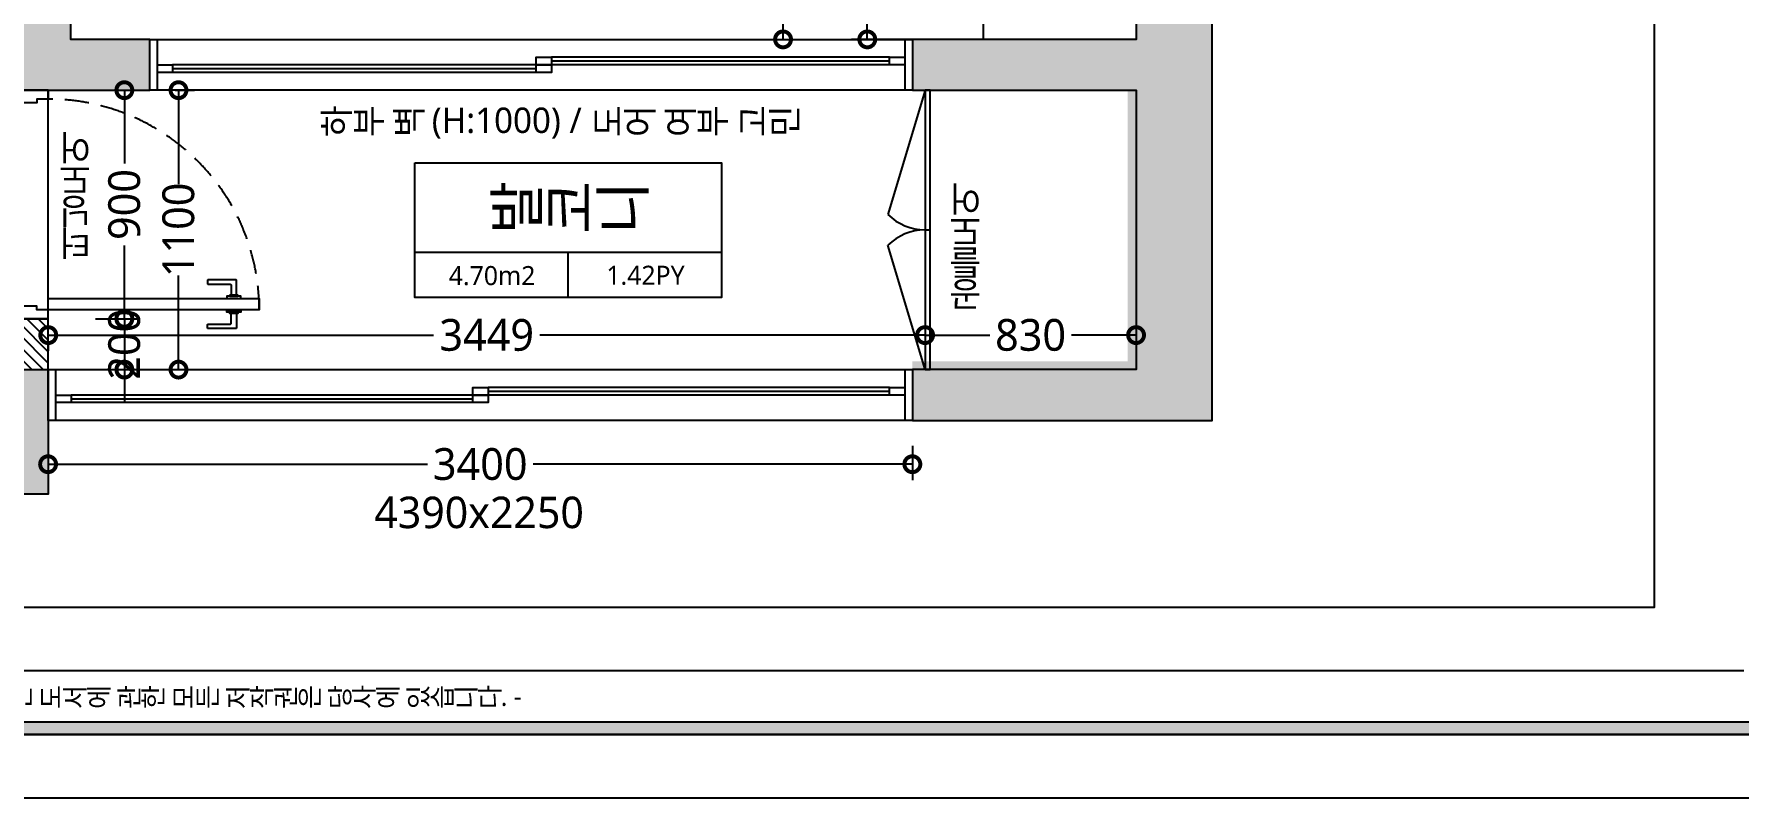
# Model space of a CAD drawing. Header units: millimetres. Extents: x -41292 to 298682, y -22072 to 33155.
# Drawn here: x 266903 to 273610, y 153 to 3160 of the extents above; entities that cross this region are included whole.
import ezdxf
from ezdxf.enums import TextEntityAlignment as Align

# ---------------------------------------------------------------- set-up
doc = ezdxf.new("R2010")
doc.units = ezdxf.units.MM
for name, pattern in [('CONT', [2, 1, 1]), ('HID', [2.3, 1.5, -0.8]), ('HIDDEN', [9.525, 6.35, -3.175])]:
    doc.linetypes.add(name, pattern=pattern)
for name, color, linetype in [('0-ELC TEXT', 7, 'Continuous'), ('03-TEXT', 3, 'Continuous'), ('F-地坪分割线', 251, 'Continuous'), ('FORM(YOURNAME)-11', 1, 'Continuous'), ('P-门', 4, 'Continuous'), ('S-DIM', 7, 'Continuous'), ('문자선', 3, 'Continuous'), ('벽1', 2, 'Continuous'), ('인테리어_가구_제작', 6, 'Continuous'), ('인테리어_기타', 8, 'Continuous'), ('인테리어_해치_벽체', 8, 'Continuous'), ('창호', 4, 'Continuous'), ('틀', 8, 'Continuous'), ('평면_가구', 6, 'Continuous')]:
    doc.layers.add(name, color=color, linetype=linetype)
doc.styles.add('YOURNAME', font='@Microsoft JhengHei UI Light.ttf')
doc.styles.add('넥슨고딕', font='@Microsoft JhengHei Light.ttf')
doc.styles.add('돋움', font='malgun.ttf')
doc.styles.add('코레일둥고', font='@Microsoft JhengHei Light.ttf')
doc.dimstyles.new('50', dxfattribs={"dimscale": 50, "dimtxt": 2.5, "dimasz": 2.5, "dimexe": 1.25, "dimexo": 2, "dimtad": 0, "dimdec": 0, "dimtxsty": '넥슨고딕', "dimblk": 'DOTSMALL', "dimcen": 2.5, "dimclrd": 1, "dimclre": 1, "dimclrt": 2, "dimadec": 0, "dimazin": 0, "dimtfac": 1, "dimtdec": 0, "dimtix": 1, "dimtmove": 0, "dimatfit": 3, "dimldrblk": 'DOTSMALL', "dimfxl": 1.25, "dimarcsym": 0})

# ---------------------------------------------------------------- blocks, each defined once
blk = doc.blocks.new('rhsiehxedsl')
at = {"layer": '인테리어_해치_벽체'}
h = blk.add_hatch(color=256, dxfattribs=at)
h.dxf.hatch_style = 1
h.paths.add_polyline_path([(54266, -16290.6), (54266, -16490.6), (54366, -16490.6), (54366, -21710.6), (54566, -21710.6), (54566, -19100.6), (54641, -19100.6), (54641, -17710.6), (54566, -17710.6), (54566, -16290.6)])
h.paths.add_polyline_path([(52456, -17810.6), (53466, -17810.6), (53466, -18020.6), (52456, -18020.6)])
h.paths.add_polyline_path([(57966, -28160.6), (57966, -28360.6), (59146, -28360.6), (59146, -18980.6), (58046, -18980.6), (58046, -17710.6), (57181, -17710.6), (57181, -17910.6), (57846, -17910.6), (57846, -18665.6), (57636, -18665.6), (57636, -18880.6), (57266, -18880.6), (57266, -21510.6), (55466, -21510.6), (55466, -21710.6), (56386, -21710.6), (56386, -23110.6), (55556, -23110.6), (55556, -23310.6), (57236, -23310.6), (57236, -21810.6), (57566, -21810.6), (57566, -21710.6), (57466, -21710.6), (57466, -19230.6), (58986, -19230.6), (58986, -21710.6), (58366, -21710.6), (58366, -21810.6), (58986, -21810.6), (58986, -23210.6), (58846, -23210.6), (58846, -26860.6), (57966, -26860.6), (57966, -27060.6), (58846, -27060.6), (58846, -28160.6)])
h.paths.add_polyline_path([(54456, -27060.6), (54966, -27060.6), (54966, -26860.6), (54656, -26860.6), (54656, -23110.6), (54456, -23110.6)])
h.paths.add_polyline_path([(54456, -28160.6), (54566, -28160.6), (54566, -28650.6), (54456, -28650.6)])
h.paths.add_polyline_path([(49456, -23190.6), (49656, -23190.6), (49656, -28650.6), (49456, -28650.6)])
h.paths.add_polyline_path([(48556, -23190.6), (48556, -23390.6), (45866, -23390.6), (45866, -28280.6), (46566, -28280.6), (46566, -28480.6), (45666, -28480.6), (45666, -23190.6)])
h.paths.add_polyline_path([(49616, -18160.6), (50716, -18160.6), (50716, -18920.6), (49616, -18920.6)], flags=16)
h.paths.add_polyline_path([(48866, -16790.6), (49496, -16790.6), (49496, -16290.6), (50806, -16290.6), (50806, -16490.6), (49616, -16490.6), (49616, -17950.6), (50766, -17950.6), (50766, -17810.6), (51456, -17810.6), (51456, -18020.6), (50916, -18020.6), (50916, -21660.6), (49966, -21660.6), (49966, -21460.6), (50716, -21460.6), (50716, -19120.6), (49166, -19120.6), (49166, -21660.6), (48966, -21660.6), (48966, -18980.6), (49516, -18980.6), (49516, -18160.6), (48966, -18160.6), (48966, -17950.6), (49296, -17950.6), (49296, -17730.6), (49516, -17730.6), (49516, -16990.6), (48866, -16990.6)])
h.paths.add_polyline_path([(45666, -16790.6), (45866, -16790.6), (45866, -21460.6), (48066, -21460.6), (48066, -21660.6), (45866, -21660.6), (45866, -22050.6), (45666, -22050.6)])
at = {"layer": '벽1'}
for points in [[(57966, -28160.6), (57966, -28360.6), (59146, -28360.6), (59146, -18980.6)], [(58986, -19230.6), (58986, -21710.6), (58366, -21710.6), (58366, -21810.6), (58986, -21810.6), (58986, -23210.6), (58846, -23210.6), (58846, -23210.6), (58846, -23210.6), (58846, -26860.6), (57966, -26860.6), (57966, -27060.6), (58846, -27060.6), (58846, -28160.6), (57966, -28160.6)]]:
    blk.add_lwpolyline(points, dxfattribs=at)
for points in [[(54456, -27060.6), (54966, -27060.6), (54966, -26860.6), (54656, -26860.6), (54656, -23110.6), (54456, -23110.6)], [(54456, -28160.6), (54566, -28160.6), (54566, -28650.6), (54456, -28650.6)]]:
    blk.add_lwpolyline(points, close=True, dxfattribs=at)
blk = doc.blocks.new('FORM-ELEVATION')
at = {"layer": 'FORM(YOURNAME)-11'}
h = blk.add_hatch(color=256, dxfattribs=at)
h.dxf.hatch_style = 1
h.paths.add_polyline_path([(-10309, 35708), (71691, 35708), (71691, 35508), (-10309, 35508)])
h.paths.add_polyline_path([(-10309, -21492), (71691, -21492), (71691, -21692), (-10309, -21692)])
at = {"layer": 'Defpoints', "color": 158}
blk.add_line((62481, -20692), (-10309, -20692), dxfattribs=at)
blk.add_lwpolyline([(-10309, -21692), (71691, -21692), (71691, 35708), (-10309, 35708)], close=True, dxfattribs=at)
at = {"layer": 'Defpoints'}
blk.add_lwpolyline([(-8309, 33708), (61071, 33708), (61071, -19692), (-8309, -19692)], close=True, dxfattribs=at)
at = {"layer": 'FORM(YOURNAME)-11', "color": 250}
blk.add_lwpolyline([(-11309, -22692), (72691, -22692), (72691, 36708), (-11309, 36708)], close=True, dxfattribs=at)
at = {"layer": 'FORM(YOURNAME)-11'}
blk.add_lwpolyline([(-10309, -21492), (71691, -21492), (71691, -21692), (-10309, -21692)], close=True, dxfattribs=at)
at = {"layer": 'FORM(YOURNAME)-11', "color": 1, "style": 'YOURNAME'}
blk.add_text("- 본 도서는 어떠한 경우에도 무단으로 도용할 수 없으며 도용시 '지적재산권' 보호에 관한 법률에 의거, 법적 분쟁이 발생합니다.  또한 본 도서에 관한 모든 저작권은 당사에 있습니다. -", height=300, dxfattribs=at).set_placement((28146, -21092), align=Align.MIDDLE_CENTER)
at = {"layer": 'FORM(YOURNAME)-11', "color": 3, "style": 'YOURNAME'}
for tag, height, p in [('1', 451, (71041, -1219)), ('2', 451, (71041, -1863)), ('3', 451, (71041, -3150)), ('4', 451, (71041, -5081)), ('5', 515, (71041, -7398)), ('6', 515, (71041, -9650)), ('7', 515, (71041, -11903)), ('8', 515, (71041, -14155)), ('9', 515, (71041, -16408)), ('10', 515, (66791, -18596)), ('11', 515, (71041, -18660)), ('12', 515, (66791, -20848)), ('13', 515, (71041, -20848))]:
    blk.add_attdef(tag, text='', height=height, dxfattribs=at).set_placement(p, align=Align.MIDDLE_RIGHT)
blk = doc.blocks.new('asesdxd')
at = {"layer": '벽1'}
blk.add_line((84566.7, 1639.4), (84566, 1639.4), dxfattribs=at)
at = {"layer": '창호'}
for p, q in [((86486, 3039.4), (85056, 3039.4)), ((87876, 3069.4), (86546, 3069.4)), ((87876, 3039.4), (86546, 3039.4)), ((86486, 3009.4), (85056, 3009.4)), ((87876, 1769.4), (86296.7, 1769.4)), ((86236.7, 1739.4), (84656.7, 1739.4)), ((86236.7, 1709.4), (84656.7, 1709.4)), ((87876, 1739.4), (86296.7, 1739.4))]:
    blk.add_line(p, q, dxfattribs=at)
at = {"layer": '틀'}
for p, q in [((84966, 3139.4), (87966, 3139.4)), ((84966, 2939.4), (84966, 3139.4)), ((84996, 2939.4), (84996, 3139.4)), ((87936, 3139.4), (87936, 2939.4)), ((87966, 3139.4), (87966, 2939.4)), ((85056, 3024.4), (86486, 3024.4)), ((86546, 3054.4), (87876, 3054.4)), ((87966, 2939.4), (84966, 2939.4)), ((84566.7, 1839.4), (87966, 1839.4)), ((84566.7, 1639.4), (84566.7, 1839.4)), ((84596.7, 1639.4), (84596.7, 1839.4)), ((87936, 1839.4), (87936, 1639.4)), ((87966, 1839.4), (87966, 1639.4)), ((86296.7, 1754.4), (87876, 1754.4)), ((84656.7, 1724.4), (86236.7, 1724.4)), ((87966, 1639.4), (84566.7, 1639.4))]:
    blk.add_line(p, q, dxfattribs=at)
for points in [[(84996, 3009.4), (84996, 3039.4), (85056, 3039.4), (85056, 3009.4)], [(86486, 3039.4), (86486, 3069.4), (86546, 3069.4), (86546, 3039.4)], [(86486, 3009.4), (86486, 3039.4), (86546, 3039.4), (86546, 3009.4)], [(87876, 3039.4), (87876, 3069.4), (87936, 3069.4), (87936, 3039.4)], [(86236.7, 1739.4), (86236.7, 1769.4), (86296.7, 1769.4), (86296.7, 1739.4)], [(87876, 1739.4), (87876, 1769.4), (87936, 1769.4), (87936, 1739.4)], [(84596.7, 1709.4), (84596.7, 1739.4), (84656.7, 1739.4), (84656.7, 1709.4)], [(86236.7, 1709.4), (86236.7, 1739.4), (86296.7, 1739.4), (86296.7, 1709.4)]]:
    blk.add_lwpolyline(points, close=True, dxfattribs=at)
blk = doc.blocks.new('ydhd1')
blk.add_lwpolyline([(-10.8, 13.6), (-10.8, 70.3, -0.414214), (-7.8, 73.3), (100.7, 73.3, -0.414214), (103.7, 70.3), (103.7, 59, -0.414214), (100.7, 56), (13.8, 56, 0.414214), (10.8, 53), (10.8, 13.6)], format="xyb")
for points in [[(28, 0), (-28, 0), (-28, 8.6), (28, 8.6)], [(15.4, 8.6), (-15.4, 8.6), (-15.4, 13.6), (15.4, 13.6)]]:
    blk.add_lwpolyline(points, close=True)
blk = doc.blocks.new('ediehsx')
at = {"layer": '인테리어_해치_벽체'}
h = blk.add_hatch(dxfattribs=at)
h.set_pattern_fill('ANSI31', color=256, scale=10, angle=450)
h.paths.add_polyline_path([(51456, -7810.6), (52456, -7810.6), (52456, -8020.6), (51456, -8020.6)])
h.paths.add_polyline_path([(54456, -18160.6), (54566.7, -18160.6), (54566.7, -17960.6), (54456, -17960.6)])
h.paths.add_polyline_path([(58986, -10080.6), (58986, -10910.6), (58856, -10910.6), (58856, -10080.6)])
h.paths.add_polyline_path([(58986, -9480.6), (58786, -9480.6), (58786, -10080.6), (58986, -10080.6)])
h.paths.add_polyline_path([(50716, -9920.6), (50716, -10660.6), (50586, -10660.6), (50586, -9920.6)])
h.paths.add_polyline_path([(50716, -9370.6), (50516, -9370.6), (50516, -9920.6), (50716, -9920.6)])
h.paths.add_polyline_path([(51616, -11560.6), (50916, -11560.6), (50916, -11660.6), (51616, -11660.6)])
h.paths.add_polyline_path([(47966, -11660.6), (48066, -11660.6), (48066, -12190.6), (47966, -12190.6)])
at = {"layer": '문자선'}
blk.add_lwpolyline([(54456, -18160.6), (54566.7, -18160.6), (54566.7, -17960.6), (54456, -17960.6)], close=True, dxfattribs=at)
blk = doc.blocks.new('_DotSmall')
at = {"color": 0, "linetype": 'ByBlock', "const_width": 0.5}
blk.add_lwpolyline([(-0.0625, 0, 1), (0.0625, 0, 1)], format="xyb", close=True, dxfattribs=at)
blk = doc.blocks.new('*D384')
at = {"layer": 'Defpoints', "color": 0, "transparency": 16777216}
for p in [(267044.9, 2039.4), (267044.9, 1839.4), (267258.5, 1839.4)]:
    blk.add_point(p, dxfattribs=at)
at = {"layer": 'S-DIM', "color": 1, "lineweight": -2, "transparency": 16777216}
for p, q in [((267258.5, 2039.4), (267258.5, 2164.4)), ((267144.9, 2039.4), (267321, 2039.4)), ((267258.5, 2039.4), (267258.5, 1839.4)), ((267144.9, 1839.4), (267321, 1839.4)), ((267258.5, 1839.4), (267258.5, 1714.4))]:
    blk.add_line(p, q, dxfattribs=at)
at = {"layer": 'S-DIM', "color": 1, "lineweight": -2, "transparency": 16777216, "xscale": 125, "yscale": 125, "zscale": 125}
for p, rotation in [((267258.5, 2039.4), 270), ((267258.5, 1839.4), 90)]:
    blk.add_blockref('_DotSmall', p, dxfattribs=dict(at, rotation=rotation))
at = {"layer": 'S-DIM', "color": 2, "transparency": 16777216, "insert": (267258.5, 1939.4), "char_height": 125, "attachment_point": 5, "rotation": 90, "style": '넥슨고딕'}
blk.add_mtext('200', dxfattribs=at)
blk = doc.blocks.new('*D385')
at = {"layer": 'Defpoints', "color": 0, "transparency": 16777216}
for p in [(267044.9, 2939.4), (267258.5, 2939.4), (267044.9, 2039.4)]:
    blk.add_point(p, dxfattribs=at)
at = {"layer": 'S-DIM', "color": 1, "lineweight": -2, "transparency": 16777216}
for p, q in [((267144.9, 2939.4), (267321, 2939.4)), ((267258.5, 2939.4), (267258.5, 2650.4)), ((267258.5, 2039.4), (267258.5, 2328.4)), ((267144.9, 2039.4), (267321, 2039.4))]:
    blk.add_line(p, q, dxfattribs=at)
at = {"layer": 'S-DIM', "color": 1, "lineweight": -2, "transparency": 16777216, "xscale": 125, "yscale": 125, "zscale": 125}
for p, rotation in [((267258.5, 2939.4), 90), ((267258.5, 2039.4), 270)]:
    blk.add_blockref('_DotSmall', p, dxfattribs=dict(at, rotation=rotation))
at = {"layer": 'S-DIM', "color": 2, "transparency": 16777216, "insert": (267258.5, 2489.4), "char_height": 125, "attachment_point": 5, "rotation": 90, "style": '넥슨고딕'}
blk.add_mtext('900', dxfattribs=at)
blk = doc.blocks.new('*D424')
at = {"layer": 'Defpoints', "color": 0, "transparency": 16777216}
for p in [(267358.4, 2939.4), (267358.4, 1839.4), (267471.4, 1839.4)]:
    blk.add_point(p, dxfattribs=at)
at = {"layer": 'S-DIM', "color": 1, "lineweight": -2, "transparency": 16777216}
for p, q in [((267458.4, 2939.4), (267533.9, 2939.4)), ((267471.4, 2939.4), (267471.4, 2569.1)), ((267471.4, 1839.4), (267471.4, 2209.7)), ((267458.4, 1839.4), (267533.9, 1839.4))]:
    blk.add_line(p, q, dxfattribs=at)
at = {"layer": 'S-DIM', "color": 1, "lineweight": -2, "transparency": 16777216, "xscale": 125, "yscale": 125, "zscale": 125}
for p, rotation in [((267471.4, 2939.4), 90), ((267471.4, 1839.4), 270)]:
    blk.add_blockref('_DotSmall', p, dxfattribs=dict(at, rotation=rotation))
at = {"layer": 'S-DIM', "color": 2, "transparency": 16777216, "insert": (267471.4, 2389.4), "char_height": 125, "attachment_point": 5, "rotation": 90, "style": '넥슨고딕'}
blk.add_mtext('1100', dxfattribs=at)
blk = doc.blocks.new('*D425')
at = {"layer": 'Defpoints', "color": 0, "transparency": 16777216}
for p in [(266959.1, 2039.4), (270408.4, 2039.4), (270408.4, 1975.2)]:
    blk.add_point(p, dxfattribs=at)
at = {"layer": 'S-DIM', "color": 1, "lineweight": -2, "transparency": 16777216}
for p, q in [((266959.1, 1975.2), (268474.9, 1975.2)), ((270408.4, 1975.2), (268892.6, 1975.2)), ((266959.1, 1939.4), (266959.1, 1912.7)), ((270408.4, 1939.4), (270408.4, 1912.7))]:
    blk.add_line(p, q, dxfattribs=at)
at = {"layer": 'S-DIM', "color": 1, "lineweight": -2, "transparency": 16777216, "xscale": 125, "yscale": 125, "zscale": 125, "rotation": 180}
blk.add_blockref('_DotSmall', (266959.1, 1975.2), dxfattribs=at)
at = {"layer": 'S-DIM', "color": 1, "lineweight": -2, "transparency": 16777216, "xscale": 125, "yscale": 125, "zscale": 125}
blk.add_blockref('_DotSmall', (270408.4, 1975.2), dxfattribs=at)
at = {"layer": 'S-DIM', "color": 2, "transparency": 16777216, "insert": (268683.8, 1975.2), "char_height": 125, "attachment_point": 5, "style": '넥슨고딕'}
blk.add_mtext('3449', dxfattribs=at)
blk = doc.blocks.new('*D426')
at = {"layer": 'Defpoints', "color": 0, "transparency": 16777216}
for p in [(270408.4, 1975.2), (271238.4, 1975.2), (271238.4, 1975.2)]:
    blk.add_point(p, dxfattribs=at)
at = {"layer": 'S-DIM', "color": 1, "lineweight": -2, "transparency": 16777216}
for p, q in [((270408.4, 2075.2), (270408.4, 2037.7)), ((271238.4, 2075.2), (271238.4, 2037.7)), ((270408.4, 1975.2), (270662.6, 1975.2)), ((271238.4, 1975.2), (270984.2, 1975.2))]:
    blk.add_line(p, q, dxfattribs=at)
at = {"layer": 'S-DIM', "color": 1, "lineweight": -2, "transparency": 16777216, "xscale": 125, "yscale": 125, "zscale": 125, "rotation": 180}
blk.add_blockref('_DotSmall', (270408.4, 1975.2), dxfattribs=at)
at = {"layer": 'S-DIM', "color": 1, "lineweight": -2, "transparency": 16777216, "xscale": 125, "yscale": 125, "zscale": 125}
blk.add_blockref('_DotSmall', (271238.4, 1975.2), dxfattribs=at)
at = {"layer": 'S-DIM', "color": 2, "transparency": 16777216, "insert": (270823.4, 1975.2), "char_height": 125, "attachment_point": 5, "style": '넥슨고딕'}
blk.add_mtext('830', dxfattribs=at)
blk = doc.blocks.new('*D446')
at = {"layer": 'Defpoints', "color": 0, "transparency": 16777216}
for p in [(270638.4, 4239.4), (270181.1, 3139.4), (270638.4, 3139.4)]:
    blk.add_point(p, dxfattribs=at)
at = {"layer": 'S-DIM', "color": 1, "lineweight": -2, "transparency": 16777216}
for p, q in [((270538.4, 4239.4), (270118.6, 4239.4)), ((270181.1, 4239.4), (270181.1, 3869.1)), ((270181.1, 3139.4), (270181.1, 3509.7)), ((270538.4, 3139.4), (270118.6, 3139.4))]:
    blk.add_line(p, q, dxfattribs=at)
at = {"layer": 'S-DIM', "color": 1, "lineweight": -2, "transparency": 16777216, "xscale": 125, "yscale": 125, "zscale": 125}
for p, rotation in [((270181.1, 4239.4), 90), ((270181.1, 3139.4), 270)]:
    blk.add_blockref('_DotSmall', p, dxfattribs=dict(at, rotation=rotation))
at = {"layer": 'S-DIM', "color": 2, "transparency": 16777216, "insert": (270181.1, 3689.4), "char_height": 125, "attachment_point": 5, "rotation": 90, "style": '넥슨고딕'}
blk.add_mtext('1100', dxfattribs=at)
blk = doc.blocks.new('*D455')
at = {"layer": 'Defpoints', "color": 0, "transparency": 16777216}
for p in [(269628.4, 6689.4), (269628.4, 3139.4), (269849.7, 3139.4)]:
    blk.add_point(p, dxfattribs=at)
at = {"layer": 'S-DIM', "color": 1, "lineweight": -2, "transparency": 16777216}
for p, q in [((269728.4, 6689.4), (269912.2, 6689.4)), ((269849.7, 6689.4), (269849.7, 5120.8)), ((269849.7, 3139.4), (269849.7, 4708)), ((269728.4, 3139.4), (269912.2, 3139.4))]:
    blk.add_line(p, q, dxfattribs=at)
at = {"layer": 'S-DIM', "color": 1, "lineweight": -2, "transparency": 16777216, "xscale": 125, "yscale": 125, "zscale": 125}
for p, rotation in [((269849.7, 6689.4), 90), ((269849.7, 3139.4), 270)]:
    blk.add_blockref('_DotSmall', p, dxfattribs=dict(at, rotation=rotation))
at = {"layer": 'S-DIM', "color": 2, "transparency": 16777216, "insert": (269849.7, 4914.4), "char_height": 125, "attachment_point": 5, "rotation": 90, "style": '넥슨고딕'}
blk.add_mtext('3550', dxfattribs=at)
blk = doc.blocks.new('*D463')
at = {"layer": 'Defpoints', "color": 0, "transparency": 16777216}
for p in [(266958.4, 1639.4), (270358.4, 1639.4), (270358.4, 1466.9)]:
    blk.add_point(p, dxfattribs=at)
at = {"layer": 'S-DIM', "color": 1, "lineweight": -2, "transparency": 16777216}
for p, q in [((266958.4, 1539.4), (266958.4, 1404.4)), ((270358.4, 1539.4), (270358.4, 1404.4)), ((266958.4, 1466.9), (268450.5, 1466.9)), ((270358.4, 1466.9), (268866.3, 1466.9))]:
    blk.add_line(p, q, dxfattribs=at)
at = {"layer": 'S-DIM', "color": 1, "lineweight": -2, "transparency": 16777216, "xscale": 125, "yscale": 125, "zscale": 125, "rotation": 180}
blk.add_blockref('_DotSmall', (266958.4, 1466.9), dxfattribs=at)
at = {"layer": 'S-DIM', "color": 1, "lineweight": -2, "transparency": 16777216, "xscale": 125, "yscale": 125, "zscale": 125}
blk.add_blockref('_DotSmall', (270358.4, 1466.9), dxfattribs=at)
at = {"layer": 'S-DIM', "color": 2, "transparency": 16777216, "insert": (268658.4, 1466.9), "char_height": 125, "attachment_point": 5, "style": '넥슨고딕'}
blk.add_mtext('3400', dxfattribs=at)

msp = doc.modelspace()

# ---------------------------------------------------------------- linework, layer by layer
msp.add_line((266959.15, 2939.4), (266848.38, 2939.4))
at = {"color": 244, "linetype": 'HID', "ltscale": 30, "true_color": 0x991b1e, "const_width": 65}
msp.add_lwpolyline([(270358.38, 1839.4), (271238.38, 1839.4), (271238.38, 2939.4)], dxfattribs=at)
at = {"layer": 'F-地坪分割线'}
msp.add_line((266959.15, 2039.4), (266959.15, 2939.4), dxfattribs=at)
at = {"layer": 'P-门'}
for points in [[(266959.15, 2939.4), (266959.15, 2904.4), (266914.15, 2904.4), (266914.15, 2889.4), (266848.38, 2889.4), (266848.38, 2939.4)], [(266959.15, 2039.4), (266959.15, 2074.4), (266914.15, 2074.4), (266914.15, 2089.4), (266848.38, 2089.4), (266848.38, 2039.4)], [(266959.15, 2074.4), (266959.15, 2119.4), (267789.15, 2119.4), (267789.15, 2074.4)]]:
    msp.add_lwpolyline(points, close=True, dxfattribs=at)
at = {"layer": 'P-门', "linetype": 'HIDDEN', "ltscale": 15}
msp.add_arc((266959.15, 2074.4), 830, 0, 90, dxfattribs=at)
at = {"layer": '인테리어_가구_제작', "color": 8, "linetype": 'CONT', "ltscale": 200}
for p, q in [((270408.38, 2939.4), (270262.26, 2449.99)), ((270408.38, 1839.4), (270262.26, 2328.81))]:
    msp.add_line(p, q, dxfattribs=at)
for centre, start, end in [((270410.12, 2600.08), 225.42912, 269.52868), ((270410.12, 2178.72), 90.47132, 134.57088)]:
    msp.add_arc(centre, 210.69, start, end, dxfattribs=at)
at = {"layer": '인테리어_기타', "color": 152, "true_color": 0x2776bb}
msp.add_line((269004.18, 2123.11), (269004.18, 2299.99), dxfattribs=at)
msp.add_lwpolyline([(268400.57, 2653.75), (269607.78, 2653.75), (269607.78, 2299.99), (268400.57, 2299.99)], close=True, dxfattribs=at)
msp.add_lwpolyline([(269607.78, 2299.99), (269607.78, 2123.11), (268400.57, 2123.11), (268400.57, 2299.99)], dxfattribs=at)
at = {"layer": '평면_가구'}
msp.add_lwpolyline([(270638.38, 4239.4), (271238.38, 4239.4), (271238.38, 3139.4), (270638.38, 3139.4)], close=True, dxfattribs=at)
for points in [[(270408.38, 2939.4), (270408.38, 1839.4), (270428.38, 1839.4), (270428.38, 2939.4), (270408.38, 2939.4)], [(270408.38, 2389.4), (270428.38, 2389.4)]]:
    msp.add_lwpolyline(points, dxfattribs=at)

# ---------------------------------------------------------------- block references
for name, p in [('asesdxd', (182392.4, 0)), ('rhsiehxedsl', (212392.4, 30000)), ('ediehsx', (212392.4, 20000))]:
    msp.add_blockref(name, p)
at = {"layer": 'P-门', "xscale": -1, "rotation": 359.999999999995}
msp.add_blockref('ydhd1', (267689.15, 2119.4), dxfattribs=at)
at = {"layer": 'P-门', "rotation": 180.0000000000068}
msp.add_blockref('ydhd1', (267689.15, 2074.4), dxfattribs=at)
at = {"layer": '인테리어_가구_제작', "color": 8, "linetype": 'CONT', "ltscale": 200, "xscale": 0.25, "yscale": 0.25, "zscale": 0.25}
msp.add_blockref('FORM-ELEVATION', (258008.82, 5826.1), dxfattribs=at)

# ---------------------------------------------------------------- texts
at = {"layer": '0-ELC TEXT', "style": '코레일둥고'}
msp.add_text('하부 벽 (H:1000) / 도어 여부 고민', height=100, dxfattribs=at).set_placement((268023.76, 2770.96))
for s, p in [('터닝도어', (267110.09, 2268.1)), ('공틀도어', (270612.38, 2065.66))]:
    msp.add_text(s, height=100, rotation=90, dxfattribs=at).set_placement(p)
at = {"layer": '03-TEXT'}
for s, height, style, p in [('발코니', 166.667, '코레일둥고', (268999.2, 2400.3)), ('4.70m2', 75, '넥슨고딕', (268705.15, 2172)), ('1.42PY', 75, '넥슨고딕', (269308.66, 2173.39))]:
    msp.add_text(s, height=height, dxfattribs=dict(at, style=style)).set_placement(p, align=Align.CENTER)
at = {"layer": '인테리어_기타', "color": 152, "true_color": 0x2776bb, "insert": (268241.75, 1339.26), "char_height": 123.996, "attachment_point": 1, "style": '돋움'}
msp.add_mtext_dynamic_manual_height_columns('4390x2250', width=907.5443, gutter_width=184.39, heights=[260.41], dxfattribs=at)

# ---------------------------------------------------------------- dimensions: what is measured, and where the dimension line sits
at = {"layer": 'S-DIM'}
for base, p1, p2, picture, middle in [((269849.73, 3139.4), (269628.38, 6689.4), (269628.38, 3139.4), '*D455', (269849.73, 4914.4)), ((270181.07, 3139.4), (270638.38, 4239.4), (270638.38, 3139.4), '*D446', (270181.07, 3689.4)), ((267258.5, 2939.4), (267044.95, 2039.4), (267044.95, 2939.4), '*D385', (267258.5, 2489.4)), ((267471.43, 1839.4), (267358.38, 2939.4), (267358.38, 1839.4), '*D424', (267471.43, 2389.4)), ((267258.5, 1839.4), (267044.95, 2039.4), (267044.95, 1839.4), '*D384', (267258.5, 1939.4))]:
    dim = msp.add_linear_dim(base=base, p1=p1, p2=p2, angle=90, dimstyle='50', dxfattribs=at)
    dim.commit()
    dim.dimension.update_dxf_attribs({"geometry": picture, "text_midpoint": middle})
for base, p1, p2, picture, middle in [((270408.38, 1975.18), (266959.15, 2039.4), (270408.38, 2039.4), '*D425', (268683.77, 1975.18)), ((271238.38, 1975.18), (270408.38, 1975.18), (271238.38, 1975.18), '*D426', (270823.38, 1975.18)), ((270358.38, 1466.86), (266958.38, 1639.4), (270358.38, 1639.4), '*D463', (268658.38, 1466.86))]:
    dim = msp.add_linear_dim(base=base, p1=p1, p2=p2, dimstyle='50', dxfattribs=at)
    dim.commit()
    dim.dimension.update_dxf_attribs({"geometry": picture, "text_midpoint": middle})

doc.saveas('drawing.dxf')
